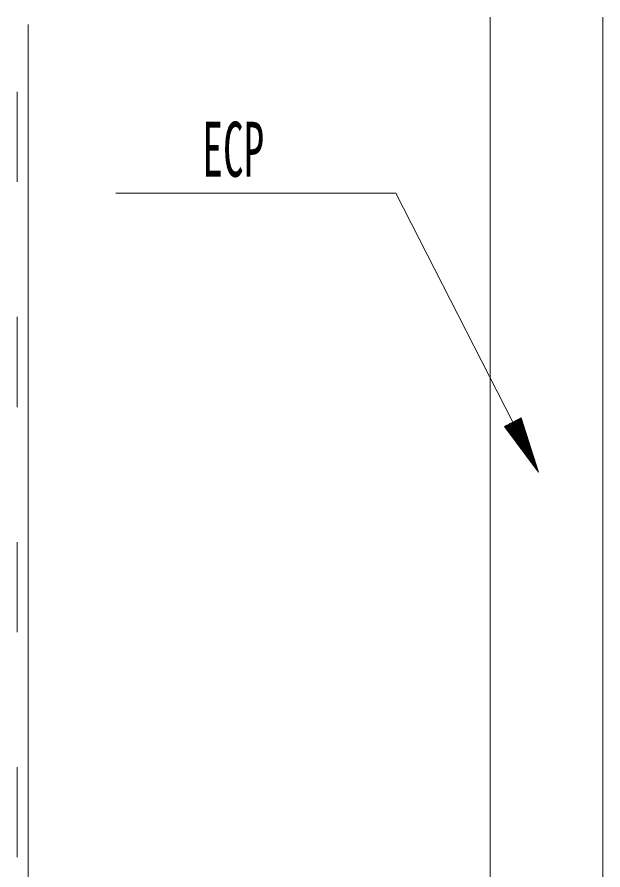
# Model space of a CAD drawing. Units: millimetres, scale not verified. Extents: x -1209 to 1209, y -852 to 852.
# Drawn here: x -93.1 to -15.1, y 282.8 to 396.4 of the extents above; entities that cross this region are included whole.
import ezdxf
from ezdxf.enums import TextEntityAlignment as Align

# ---------------------------------------------------------------- set-up
doc = ezdxf.new("R2010")
doc.units = ezdxf.units.MM
doc.header["$LTSCALE"] = 3
doc.linetypes.add('USER3', pattern=[10, 4, -6])
for name, color, linetype, lineweight in [('0-2_0-1AL', 5, 'Continuous', 18), ('0-3_0-2SUNPO', 7, 'Continuous', 18), ('0-8_0-8SASH', 87, 'Continuous', 18)]:
    doc.layers.add(name, color=color, linetype=linetype, lineweight=lineweight)
doc.styles.add('ＭＳ ゴシック', font='')
doc.styles.get('ＭＳ ゴシック').set_extended_font_data('MS Gothic')

msp = doc.modelspace()

# ---------------------------------------------------------------- linework, layer by layer
at = {"layer": '0-2_0-1AL'}
for p, q in [((-30.057, 396.435), (-30.057, 223.971)), ((-15.057, 396.435), (-15.057, 223.971))]:
    msp.add_line(p, q, dxfattribs=at)
at = {"layer": '0-3_0-2SUNPO'}
for p, q in [((-42.622, 372.963), (-79.929, 372.963)), ((-27.063, 342.461), (-42.622, 372.963)), ((-25.66, 342.114), (-27.743, 342.114)), ((-25.676, 342.164), (-27.645, 342.164)), ((-25.692, 342.214), (-27.547, 342.214)), ((-25.708, 342.264), (-27.449, 342.264)), ((-25.724, 342.314), (-27.351, 342.314)), ((-25.74, 342.364), (-27.253, 342.364)), ((-25.755, 342.414), (-27.155, 342.414)), ((-25.771, 342.464), (-27.057, 342.464)), ((-25.787, 342.514), (-26.959, 342.514)), ((-25.803, 342.564), (-26.861, 342.564)), ((-25.819, 342.614), (-26.763, 342.614)), ((-25.834, 342.664), (-26.665, 342.664)), ((-25.85, 342.714), (-26.567, 342.714)), ((-25.866, 342.764), (-26.469, 342.764)), ((-25.882, 342.814), (-26.371, 342.814)), ((-25.898, 342.864), (-26.273, 342.864)), ((-25.914, 342.914), (-26.175, 342.914)), ((-25.929, 342.964), (-26.077, 342.964)), ((-25.945, 343.014), (-25.979, 343.014)), ((-25.581, 341.864), (-28.156, 341.864)), ((-25.597, 341.914), (-28.135, 341.914)), ((-25.565, 341.814), (-28.118, 341.814)), ((-25.55, 341.764), (-28.082, 341.764)), ((-25.534, 341.714), (-28.045, 341.714)), ((-25.613, 341.964), (-28.037, 341.964)), ((-25.518, 341.664), (-28.008, 341.664)), ((-25.502, 341.614), (-27.971, 341.614)), ((-25.629, 342.014), (-27.939, 342.014)), ((-25.486, 341.564), (-27.934, 341.564)), ((-25.47, 341.514), (-27.897, 341.514)), ((-25.454, 341.464), (-27.86, 341.464)), ((-25.645, 342.064), (-27.841, 342.064)), ((-25.439, 341.414), (-27.823, 341.414)), ((-25.423, 341.364), (-27.786, 341.364)), ((-25.407, 341.314), (-27.749, 341.314)), ((-25.391, 341.264), (-27.712, 341.264)), ((-25.375, 341.214), (-27.675, 341.214)), ((-25.36, 341.164), (-27.638, 341.164)), ((-25.344, 341.114), (-27.601, 341.114)), ((-25.328, 341.064), (-27.564, 341.064)), ((-25.312, 341.014), (-27.527, 341.014)), ((-25.296, 340.964), (-27.49, 340.964)), ((-25.28, 340.914), (-27.453, 340.914)), ((-25.265, 340.864), (-27.416, 340.864)), ((-25.249, 340.814), (-27.379, 340.814)), ((-25.233, 340.764), (-27.342, 340.764)), ((-25.217, 340.714), (-27.305, 340.714)), ((-25.201, 340.664), (-27.268, 340.664)), ((-25.186, 340.614), (-27.231, 340.614)), ((-25.17, 340.564), (-27.194, 340.564)), ((-25.154, 340.514), (-27.157, 340.514)), ((-25.138, 340.464), (-27.12, 340.464)), ((-25.122, 340.414), (-27.083, 340.414)), ((-25.106, 340.364), (-27.046, 340.364)), ((-25.091, 340.314), (-27.009, 340.314)), ((-25.075, 340.264), (-26.972, 340.264)), ((-25.059, 340.214), (-26.935, 340.214)), ((-25.043, 340.164), (-26.898, 340.164)), ((-25.027, 340.114), (-26.861, 340.114)), ((-25.011, 340.064), (-26.824, 340.064)), ((-24.996, 340.014), (-26.787, 340.014)), ((-24.98, 339.964), (-26.75, 339.964)), ((-24.964, 339.914), (-26.713, 339.914)), ((-24.948, 339.864), (-26.676, 339.864)), ((-24.932, 339.814), (-26.639, 339.814)), ((-24.916, 339.764), (-26.602, 339.764)), ((-24.901, 339.714), (-26.565, 339.714)), ((-24.885, 339.664), (-26.528, 339.664)), ((-24.869, 339.614), (-26.491, 339.614)), ((-24.853, 339.564), (-26.454, 339.564)), ((-24.837, 339.514), (-26.417, 339.514)), ((-24.821, 339.464), (-26.38, 339.464)), ((-24.806, 339.414), (-26.343, 339.414)), ((-24.79, 339.364), (-26.306, 339.364)), ((-24.774, 339.314), (-26.269, 339.314)), ((-24.758, 339.264), (-26.232, 339.264)), ((-24.742, 339.214), (-26.196, 339.214)), ((-24.726, 339.164), (-26.158, 339.164)), ((-24.711, 339.114), (-26.121, 339.114)), ((-24.695, 339.064), (-26.084, 339.064)), ((-24.679, 339.014), (-26.047, 339.014)), ((-24.663, 338.964), (-26.011, 338.964)), ((-24.647, 338.914), (-25.973, 338.914)), ((-24.632, 338.864), (-25.937, 338.864)), ((-24.616, 338.814), (-25.9, 338.814)), ((-24.6, 338.764), (-25.863, 338.764)), ((-24.584, 338.714), (-25.826, 338.714)), ((-24.568, 338.664), (-25.789, 338.664)), ((-24.552, 338.614), (-25.752, 338.614)), ((-24.537, 338.564), (-25.715, 338.564)), ((-24.521, 338.514), (-25.678, 338.514)), ((-24.505, 338.464), (-25.641, 338.464)), ((-24.489, 338.414), (-25.604, 338.414)), ((-24.473, 338.364), (-25.567, 338.364)), ((-24.457, 338.314), (-25.53, 338.314)), ((-24.442, 338.264), (-25.493, 338.264)), ((-24.426, 338.214), (-25.456, 338.214)), ((-24.41, 338.164), (-25.419, 338.164)), ((-24.394, 338.114), (-25.382, 338.114)), ((-24.378, 338.064), (-25.345, 338.064)), ((-24.362, 338.014), (-25.308, 338.014)), ((-24.347, 337.964), (-25.271, 337.964)), ((-24.331, 337.914), (-25.234, 337.914)), ((-24.315, 337.864), (-25.197, 337.864)), ((-24.299, 337.814), (-25.16, 337.814)), ((-24.283, 337.764), (-25.123, 337.764)), ((-24.267, 337.714), (-25.086, 337.714)), ((-24.252, 337.664), (-25.049, 337.664)), ((-24.236, 337.614), (-25.012, 337.614)), ((-24.22, 337.564), (-24.975, 337.564)), ((-24.204, 337.514), (-24.938, 337.514)), ((-24.188, 337.464), (-24.901, 337.464)), ((-24.173, 337.414), (-24.864, 337.414)), ((-24.157, 337.364), (-24.827, 337.364)), ((-24.141, 337.314), (-24.79, 337.314)), ((-24.125, 337.264), (-24.753, 337.264)), ((-24.109, 337.214), (-24.716, 337.214)), ((-24.093, 337.164), (-24.679, 337.164)), ((-24.078, 337.114), (-24.642, 337.114)), ((-24.062, 337.064), (-24.605, 337.064)), ((-24.046, 337.014), (-24.568, 337.014)), ((-24.03, 336.964), (-24.531, 336.964)), ((-24.014, 336.914), (-24.494, 336.914)), ((-23.999, 336.864), (-24.457, 336.864)), ((-23.983, 336.814), (-24.42, 336.814)), ((-23.967, 336.764), (-24.383, 336.764)), ((-23.951, 336.714), (-24.346, 336.714)), ((-23.935, 336.664), (-24.309, 336.664)), ((-23.919, 336.614), (-24.272, 336.614)), ((-23.904, 336.564), (-24.235, 336.564)), ((-23.888, 336.514), (-24.198, 336.514)), ((-23.872, 336.464), (-24.161, 336.464)), ((-23.856, 336.414), (-24.124, 336.414)), ((-23.84, 336.364), (-24.087, 336.364)), ((-23.824, 336.314), (-24.05, 336.314)), ((-23.808, 336.264), (-24.013, 336.264)), ((-23.793, 336.214), (-23.976, 336.214)), ((-23.777, 336.164), (-23.939, 336.164)), ((-23.761, 336.114), (-23.902, 336.114)), ((-23.745, 336.064), (-23.866, 336.064)), ((-23.729, 336.014), (-23.828, 336.014)), ((-23.713, 335.964), (-23.792, 335.964)), ((-23.698, 335.914), (-23.755, 335.914)), ((-23.682, 335.864), (-23.718, 335.864)), ((-23.666, 335.814), (-23.681, 335.814))]:
    msp.add_line(p, q, dxfattribs=at)
msp.add_lwpolyline([(-25.95, 343.029), (-28.177, 341.893), (-23.655, 335.78)], close=True, dxfattribs=at)
at = {"layer": '0-8_0-8SASH', "linetype": 'USER3'}
msp.add_line((-93.075, 44.468), (-93.075, 395.451), dxfattribs=at)
at = {"layer": '0-8_0-8SASH'}
msp.add_line((-91.586, 44.468), (-91.586, 395.451), dxfattribs=at)

# ---------------------------------------------------------------- texts
at = {"layer": '0-3_0-2SUNPO', "style": 'ＭＳ ゴシック', "width": 0.55}
msp.add_text('ECP', height=7.326, dxfattribs=at).set_placement((-68.39, 372.963), align=Align.BOTTOM_LEFT)

doc.saveas('drawing.dxf')
